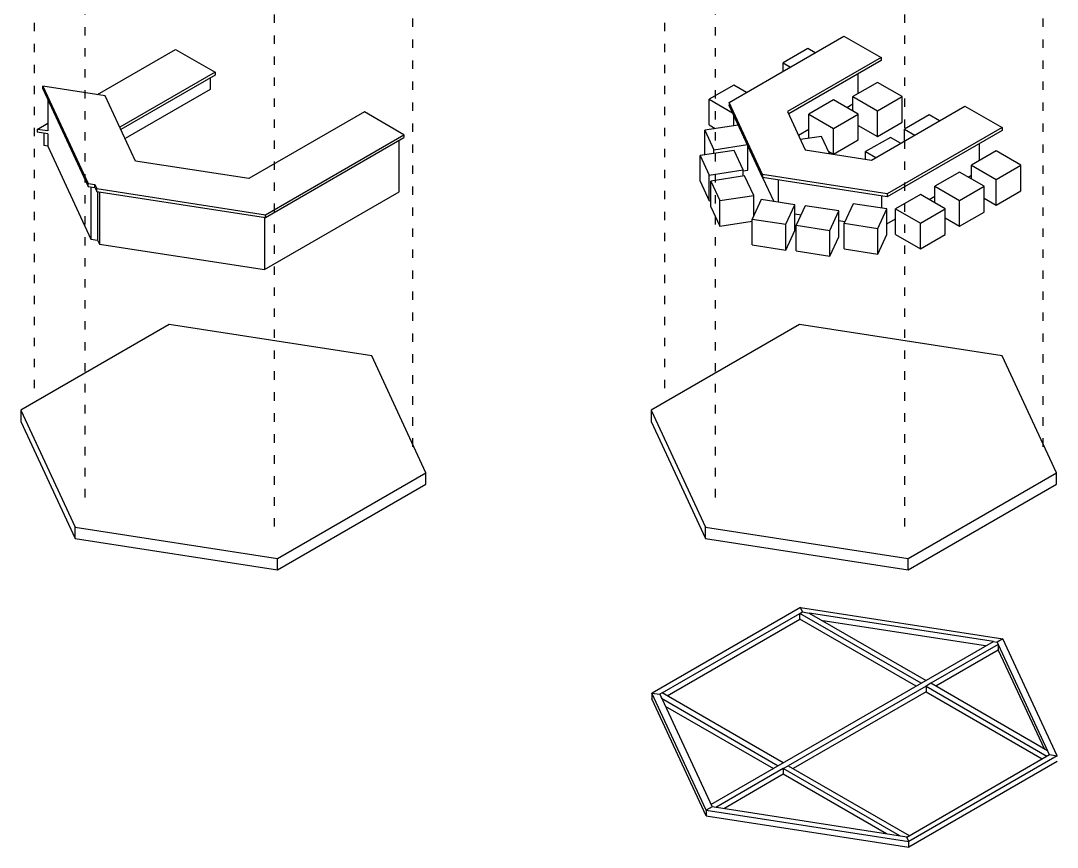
# Model space of a CAD drawing. Header units: metres. Extents: x -148 to 299, y -114 to 107.
# Drawn here: x -148.2 to 0.1, y -113.8 to 4.3 of the extents above; entities that cross this region are included whole.
import ezdxf

# ---------------------------------------------------------------- set-up
doc = ezdxf.new("R2010")
doc.units = ezdxf.units.M
doc.linetypes.add('ACAD_ISO03W100', pattern=[30, 12, -18])
for name, color, linetype in [('ANTIKEIMENA', 4, 'Continuous'), ('DIAKEKKOMENES', 6, 'Continuous'), ('PROVOLES TOIXON', 120, 'Continuous')]:
    doc.layers.add(name, color=color, linetype=linetype)

msp = doc.modelspace()

# ---------------------------------------------------------------- linework, layer by layer
at = {"layer": 'ANTIKEIMENA'}
for points in [[(-46.88, -7.37), (-30.45, 2.11)], [(-30.45, 2.11), (-25.15, -0.95)], [(-137.21, -6.23), (-126.03, 0.22)], [(-126.03, 0.22), (-120.39, -3.04)], [(-35.61, 0.36), (-39.15, -1.68)], [(-34.55, -0.26), (-35.61, 0.36)], [(-25.15, -0.95), (-38.51, -8.66)], [(-25.15, -1.36), (-38.36, -8.99)], [(-25.15, -0.95), (-25.15, -1.36)], [(-39.15, -1.68), (-38.09, -2.3)], [(-39.15, -2.91), (-39.15, -1.68)], [(-120.39, -3.04), (-134.01, -10.9)], [(-120.39, -3.45), (-133.86, -11.23)], [(-121.09, -3.86), (-121.09, -5.49)], [(-120.39, -3.04), (-120.39, -3.45)], [(-28.43, -6.1), (-28.43, -3.25)], [(-145.02, -5.43), (-145.02, -5.02)], [(-136.1, -6.4), (-145.02, -5.02)], [(-145.02, -5.02), (-138.55, -18.96)], [(-145.02, -5.43), (-138.55, -19.37)], [(-121.09, -5.49), (-133.26, -12.52)], [(-46.21, -4.87), (-49.74, -6.91)], [(-44.37, -5.93), (-46.21, -4.87)], [(-25.65, -4.49), (-29.18, -6.53)], [(-22.11, -6.53), (-25.65, -4.49)], [(-144.32, -6.95), (-144.32, -11.44)], [(-131.76, -15.75), (-136.1, -6.4)], [(-49.74, -10.58), (-49.74, -6.91)], [(-49.74, -6.91), (-46.38, -8.85)], [(-46.88, -7.37), (-46.88, -7.78)], [(-42.1, -17.66), (-46.88, -7.37)], [(-31.94, -7), (-35.48, -9.04)], [(-28.41, -9.04), (-31.94, -7)], [(-29.18, -6.53), (-25.65, -8.57)], [(-29.18, -8.59), (-29.18, -6.53)], [(-25.65, -8.57), (-22.11, -6.53)], [(-22.11, -10.2), (-22.11, -6.53)], [(-99.04, -8.71), (-115.57, -18.25)], [(-93.38, -11.97), (-99.04, -8.71)], [(-42.1, -18.07), (-46.88, -7.78)], [(-38.51, -8.66), (-35.98, -14.13)], [(-30.06, -8.08), (-29.18, -7.56)], [(-26.52, -15.59), (-13.16, -7.87)], [(-25.65, -12.24), (-25.65, -8.57)], [(-13.16, -7.87), (-7.85, -10.94)], [(-145.84, -11.21), (-144.31, -10.32)], [(-46.21, -10.69), (-46.21, -9.22)], [(-35.48, -9.04), (-31.94, -11.08)], [(-35.48, -12.48), (-35.48, -9.04)], [(-31.94, -11.08), (-28.41, -9.04)], [(-28.41, -12.71), (-28.41, -9.04)], [(-25.65, -12.24), (-22.11, -10.2)], [(-18.26, -9.14), (-21.8, -11.19)], [(-16.81, -9.98), (-18.26, -9.14)], [(-145.84, -11.21), (-145.84, -11.61)], [(-144.32, -11.44), (-145.84, -11.21)], [(-144.32, -11.85), (-145.84, -11.61)], [(-144.87, -11.76), (-144.87, -13.51)], [(-144.32, -11.85), (-144.32, -13.59)], [(-45.57, -10.59), (-50.33, -11.33)], [(-50.33, -11.33), (-49.04, -14.11)], [(-50.33, -14.85), (-50.33, -11.33)], [(-49.74, -10.58), (-48.85, -11.1)], [(-36.94, -12.04), (-35.48, -11.2)], [(-31.94, -14.75), (-31.94, -11.08)], [(-28.41, -10.65), (-25.65, -12.24)], [(-7.85, -10.94), (-24.28, -20.42)], [(-7.85, -11.35), (-24.28, -20.83)], [(-21.8, -11.19), (-20.34, -12.03)], [(-21.8, -12.87), (-21.8, -11.19)], [(-7.85, -10.94), (-7.85, -11.35)], [(-113.18, -23.4), (-93.38, -11.97)], [(-113.18, -23.81), (-93.38, -12.38)], [(-94.08, -20.14), (-94.08, -12.78)], [(-93.38, -11.97), (-93.38, -12.38)], [(-33.68, -12.21), (-36.65, -12.67)], [(-32.54, -14.66), (-33.68, -12.21)], [(-31.94, -14.75), (-28.41, -12.71)], [(-23.82, -12.35), (-27.35, -14.39)], [(-22.36, -13.19), (-23.82, -12.35)], [(-11.13, -13.24), (-11.13, -15.69)], [(-144.32, -13.59), (-144.87, -13.51)], [(-144.32, -13.59), (-138.14, -26.89)], [(-46.17, -14.21), (-51, -14.96)], [(-49.04, -14.11), (-44.27, -13.38)], [(-49.04, -14.65), (-49.04, -14.11)], [(-44.88, -17), (-46.17, -14.21)], [(-44.21, -17.04), (-44.21, -13.53)], [(-35.98, -14.13), (-26.52, -15.59)], [(-32.7, -14.31), (-31.94, -14.75)], [(-27.35, -14.39), (-25.9, -15.23)], [(-27.35, -15.46), (-27.35, -14.39)], [(-8.68, -14.27), (-12.22, -16.32)], [(-5.15, -16.32), (-8.68, -14.27)], [(-115.57, -18.25), (-131.76, -15.75)], [(-51, -18.63), (-51, -14.96)], [(-51, -14.96), (-49.71, -17.74)], [(-49.71, -17.74), (-44.88, -17)], [(-49.71, -21.42), (-49.71, -17.74)], [(-44.88, -17.88), (-44.88, -17)], [(-44.88, -17.14), (-44.21, -17.04)], [(-42.1, -17.66), (-42.1, -18.07)], [(-24.28, -20.42), (-42.1, -17.66)], [(-13.93, -17.31), (-17.47, -19.35)], [(-10.4, -19.35), (-13.93, -17.31)], [(-12.7, -18.02), (-12.22, -17.74)], [(-12.22, -18.3), (-12.22, -16.32)], [(-12.22, -16.32), (-8.68, -18.36)], [(-8.68, -18.36), (-5.15, -16.32)], [(-5.15, -19.99), (-5.15, -16.32)], [(-138.55, -19.37), (-138.55, -18.96)], [(-138.55, -18.96), (-137.58, -19.11)], [(-137.58, -19.11), (-137.32, -19.67)], [(-137.58, -19.52), (-137.58, -19.11)], [(-51, -18.63), (-49.71, -21.42)], [(-44.66, -17.85), (-49.49, -18.6)], [(-49.49, -22.27), (-49.49, -18.6)], [(-49.49, -18.6), (-48.19, -21.39)], [(-43.36, -20.64), (-44.66, -17.85)], [(-24.28, -20.83), (-42.1, -18.07)], [(-42.1, -18.07), (-40.49, -21.53)], [(-39.85, -18.42), (-39.85, -21.63)], [(-8.68, -22.03), (-8.68, -18.36)], [(-138.55, -19.37), (-137.58, -19.52)], [(-138.14, -19.43), (-138.14, -26.89)], [(-137.58, -19.52), (-137.32, -20.07)], [(-137.32, -20.07), (-137.32, -19.67)], [(-137.32, -19.67), (-113.18, -23.4)], [(-137.32, -20.07), (-113.18, -23.81)], [(-137.18, -20.1), (-137.18, -27.04)], [(-136.92, -20.14), (-136.92, -27.6)], [(-113.33, -31.25), (-94.08, -20.14)], [(-48.19, -21.39), (-43.36, -20.64)], [(-43.36, -23.53), (-43.36, -20.64)], [(-25.1, -20.7), (-25.1, -22.45)], [(-24.28, -20.42), (-24.28, -20.83)], [(-19.53, -20.54), (-23.07, -22.58)], [(-16, -22.58), (-19.53, -20.54)], [(-17.47, -19.35), (-13.93, -21.39)], [(-17.47, -21.73), (-17.47, -19.35)], [(-13.93, -21.39), (-10.4, -19.35)], [(-10.4, -23.02), (-10.4, -19.35)], [(-8.68, -22.03), (-5.15, -19.99)], [(-49.71, -21.42), (-49.48, -21.38)], [(-48.19, -25.06), (-48.19, -21.39)], [(-42.31, -21.25), (-43.6, -24.04)], [(-37.48, -22), (-42.31, -21.25)], [(-38.77, -24.78), (-37.48, -22)], [(-37.48, -25.67), (-37.48, -22)], [(-36, -22.13), (-37.29, -24.91)], [(-31.17, -22.87), (-36, -22.13)], [(-29.13, -21.83), (-30.43, -24.62)], [(-24.3, -22.57), (-29.13, -21.83)], [(-18.29, -21.25), (-17.47, -20.77)], [(-13.93, -25.06), (-13.93, -21.39)], [(-10.4, -21.04), (-8.68, -22.03)], [(-113.18, -23.81), (-113.18, -23.4)], [(-49.49, -22.27), (-48.19, -25.06)], [(-37.47, -23.27), (-36.59, -23.4)], [(-32.46, -25.66), (-31.17, -22.87)], [(-31.17, -26.55), (-31.17, -22.87)], [(-25.6, -25.36), (-24.3, -22.57)], [(-24.3, -26.25), (-24.3, -22.57)], [(-23.07, -22.58), (-19.53, -24.62)], [(-23.07, -26.25), (-23.07, -22.58)], [(-19.53, -24.62), (-16, -22.58)], [(-16, -26.25), (-16, -22.58)], [(-13.93, -25.06), (-10.4, -23.02)], [(-113.33, -23.79), (-113.33, -31.25)], [(-48.19, -25.06), (-43.6, -24.35)], [(-43.6, -24.04), (-38.77, -24.78)], [(-43.6, -27.71), (-43.6, -24.04)], [(-38.77, -28.46), (-38.77, -24.78)], [(-37.29, -28.59), (-37.29, -24.91)], [(-37.29, -24.91), (-32.46, -25.66)], [(-31.17, -24.24), (-30.31, -24.37)], [(-30.43, -28.29), (-30.43, -24.62)], [(-30.43, -24.62), (-25.6, -25.36)], [(-24.3, -24.72), (-23.07, -24.01)], [(-19.53, -28.29), (-19.53, -24.62)], [(-16, -23.87), (-13.93, -25.06)], [(-38.77, -28.46), (-37.48, -25.67)], [(-32.46, -29.33), (-32.46, -25.66)], [(-32.46, -29.33), (-31.17, -26.55)], [(-25.6, -29.04), (-25.6, -25.36)], [(-25.6, -29.04), (-24.3, -26.25)], [(-23.07, -26.25), (-19.53, -28.29)], [(-19.53, -28.29), (-16, -26.25)], [(-138.14, -26.89), (-137.18, -27.04)], [(-137.18, -27.04), (-136.92, -27.6)], [(-136.92, -27.6), (-113.33, -31.25)], [(-43.6, -27.71), (-38.77, -28.46)], [(-37.29, -28.59), (-32.46, -29.33)], [(-30.43, -28.29), (-25.6, -29.04)]]:
    msp.add_lwpolyline(points, dxfattribs=at)
at = {"layer": 'DIAKEKKOMENES', "linetype": 'ACAD_ISO03W100', "ltscale": 0.1}
for p, q in [((-146.26, 79.01), (-146.26, -49.86)), ((-56.11, 79.01), (-56.11, -49.86)), ((-92.15, 70.64), (-92.15, -58.23)), ((-2, 70.64), (-2, -58.23)), ((-139, 63.4), (-139, -65.47)), ((-48.85, 63.4), (-48.85, -65.47)), ((-111.95, 59.21), (-111.95, -69.66)), ((-21.8, 59.21), (-21.8, -69.66))]:
    msp.add_line(p, q, dxfattribs=at)
at = {"layer": 'PROVOLES TOIXON'}
for points in [[(-126.97, -39.08), (-148.18, -51.33)], [(-97.99, -43.57), (-126.97, -39.08)], [(-36.82, -39.08), (-58.03, -51.33)], [(-7.84, -43.57), (-36.82, -39.08)], [(-90.23, -60.3), (-97.99, -43.57)], [(-0.07, -60.3), (-7.84, -43.57)], [(-148.18, -51.33), (-148.18, -52.96)], [(-148.18, -51.33), (-140.42, -68.06)], [(-58.03, -51.33), (-58.03, -52.96)], [(-58.03, -51.33), (-50.26, -68.06)], [(-148.18, -52.96), (-140.42, -69.69)], [(-58.03, -52.96), (-50.26, -69.69)], [(-111.44, -72.54), (-90.23, -60.3)], [(-90.23, -61.93), (-90.23, -60.3)], [(-21.29, -72.54), (-0.07, -60.3)], [(-0.07, -61.93), (-0.07, -60.3)], [(-111.44, -74.18), (-90.23, -61.93)], [(-21.29, -74.18), (-0.07, -61.93)], [(-140.42, -68.06), (-111.44, -72.54)], [(-140.42, -69.69), (-140.42, -68.06)], [(-50.26, -68.06), (-21.29, -72.54)], [(-50.26, -69.69), (-50.26, -68.06)], [(-140.42, -69.69), (-111.44, -74.18)], [(-50.26, -69.69), (-21.29, -74.18)], [(-111.44, -74.18), (-111.44, -72.54)], [(-21.29, -74.18), (-21.29, -72.54)], [(-36.69, -79.53), (-57.9, -91.78)], [(-36.69, -79.53), (-7.71, -84.02)], [(-36.39, -80.18), (-36.69, -79.53)], [(-56.44, -91.75), (-36.75, -80.38)], [(-55.73, -92.16), (-36.75, -81.2)], [(-36.75, -80.38), (-36.39, -80.18)], [(-19.43, -90.37), (-36.75, -80.38)], [(-36.75, -81.2), (-36.75, -80.38)], [(-20.13, -90.78), (-36.75, -81.2)], [(-36.39, -80.18), (-35.41, -80.33)], [(-35.41, -80.33), (-18.72, -89.96)], [(-9.09, -84.4), (-35.41, -80.33)], [(-10.2, -85.04), (-33.48, -81.44)], [(-49.47, -107.72), (-9.09, -84.4)], [(-9.09, -84.4), (-8.53, -84.49)], [(-7.71, -84.02), (-8.53, -84.49)], [(-8.53, -84.49), (-8.38, -84.81)], [(0.05, -100.75), (-7.71, -84.02)], [(-8.38, -84.81), (-18.02, -90.37)], [(-8.38, -85.63), (-17.31, -90.78)], [(-8.38, -84.81), (-8.38, -85.63)], [(-8.38, -84.81), (-1.33, -100.01)], [(-8.38, -85.63), (-1.84, -99.71)], [(-19.43, -90.37), (-19.43, -90.37)], [(-18.02, -90.37), (-18.72, -90.78)], [(-1.33, -100.01), (-18.02, -90.37)], [(-50.14, -108.5), (-57.91, -91.78)], [(-57.91, -91.78), (-56.8, -91.95)], [(-57.9, -91.78), (-57.9, -91.78)], [(-57.9, -92.59), (-57.9, -91.79)], [(-56.44, -91.75), (-56.79, -91.95)], [(-39.13, -101.75), (-56.44, -91.75)], [(-18.72, -90.78), (-38.42, -102.16)], [(-18.72, -91.6), (-37.71, -102.56)], [(-18.72, -90.78), (-1.42, -100.78)], [(-18.72, -90.78), (-18.72, -91.6)], [(-18.72, -91.6), (-2.12, -101.19)], [(-50.14, -109.32), (-57.91, -92.59)], [(-56.8, -91.95), (-49.32, -108.03)], [(-56.8, -91.95), (-56.79, -91.95)], [(-56.79, -91.95), (-56.53, -92.52)], [(-56.79, -91.95), (-56.79, -91.96)], [(-56.53, -92.52), (-39.84, -102.15)], [(-56.53, -92.52), (-56.53, -92.53)], [(-56.02, -93.63), (-40.54, -102.56)], [(-21.46, -112.35), (-1.06, -100.57)], [(0.05, -100.75), (-21.16, -112.99)], [(-1.06, -100.57), (-1.33, -100.01)], [(-1.06, -100.57), (0.05, -100.75)], [(-39.13, -102.56), (-38.42, -102.16)], [(-38.42, -102.16), (-21.11, -112.15)], [(0.05, -101.56), (-21.16, -113.81)], [(-39.13, -102.56), (-48.76, -108.13)], [(-39.13, -103.38), (-47.65, -108.3)], [(-22.44, -112.2), (-39.13, -102.56)], [(-39.13, -102.56), (-39.13, -103.38)], [(-24.37, -111.9), (-39.13, -103.38)], [(-49.32, -108.04), (-50.14, -108.51)], [(-21.46, -112.35), (-49.32, -108.04)], [(-50.14, -108.51), (-50.14, -109.33)], [(-50.14, -108.51), (-21.16, -112.99)], [(-50.14, -109.33), (-21.16, -113.81)], [(-21.16, -112.99), (-21.46, -112.35)], [(-21.16, -113.81), (-21.16, -112.99)]]:
    msp.add_lwpolyline(points, dxfattribs=at)

doc.saveas('drawing.dxf')
